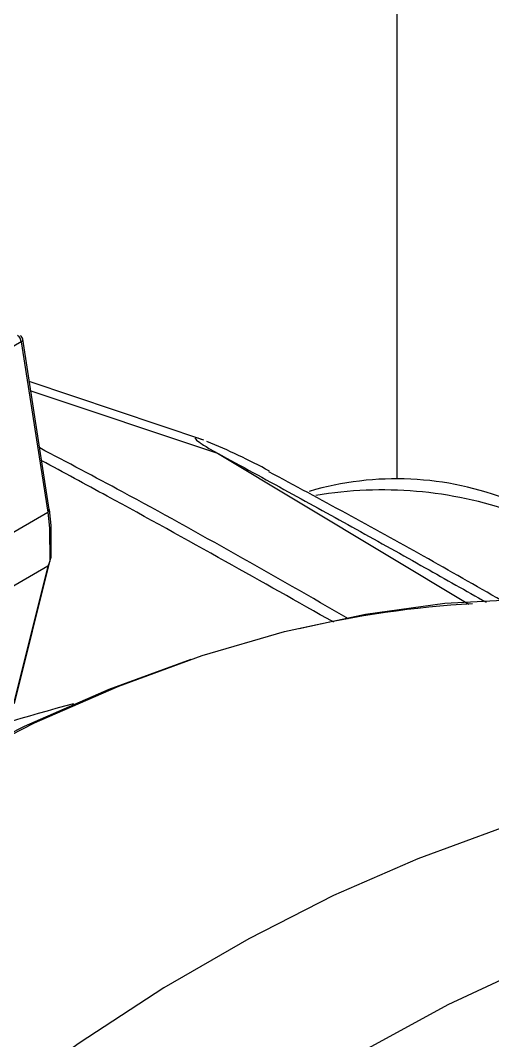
# Model space of a CAD drawing. Extents: x 7 to 135, y 3 to 97.
# Drawn here: x 17.218 to 18.111, y 78.97 to 80.901 of the extents above; entities that cross this region are included whole.
import ezdxf

# ---------------------------------------------------------------- set-up
doc = ezdxf.new("R2010")
doc.units = 0
doc.header["$MEASUREMENT"] = 0
doc.layers.add('OBJECT', color=7, linetype='CONTINUOUS')

msp = doc.modelspace()

# ---------------------------------------------------------------- linework, layer by layer
at = {"layer": 'OBJECT'}
for p, q in [((17.9304, 80.0334), (17.9304, 84.5112)), ((17.2192, 80.2925), (17.1387, 80.2459)), ((17.2192, 80.2925), (17.2695, 79.9702)), ((17.2723, 79.9754), (17.222, 80.2977)), ((17.5649, 80.1066), (17.2345, 80.2177)), ((17.2373, 80.1999), (17.5905, 80.0819)), ((17.5905, 80.0819), (18.0662, 79.7965)), ((17.1882, 79.9231), (17.2695, 79.9701)), ((17.2695, 79.9701), (17.2729, 79.9401)), ((17.2758, 79.945), (17.2724, 79.9753)), ((17.2729, 79.9401), (17.273, 79.8769)), ((17.2759, 79.8873), (17.2759, 79.9446)), ((17.2067, 79.6084), (17.2755, 79.8845)), ((17.2693, 79.868), (17.1883, 79.8211)), ((17.2693, 79.868), (17.2045, 79.6078))]:
    msp.add_line(p, q, dxfattribs=at)
at = {"layer": 'OBJECT', "flags": 128}
for points in [[(15.7003, 78.2877), (15.8418, 78.457), (15.9877, 78.6186), (16.1374, 78.772), (16.2904, 78.9166), (16.4461, 79.0519), (16.6038, 79.1772), (16.7631, 79.2923), (16.9234, 79.3966), (17.0839, 79.4897), (17.2442, 79.5714), (17.4036, 79.6412), (17.5615, 79.699), (17.7174, 79.7445), (17.8706, 79.7775), (18.0206, 79.798), (18.1668, 79.8058), (18.3086, 79.8009)], [(15.6713, 78.2711), (15.8136, 78.4418), (15.9603, 78.6049), (16.1109, 78.7597), (16.2649, 78.9055), (16.4216, 79.0419), (16.5804, 79.1683), (16.7408, 79.2843), (16.9021, 79.3894), (17.0638, 79.4832), (17.2252, 79.5653), (17.3857, 79.6355), (17.5408, 79.6922)], [(18.8743, 79.4744), (18.7324, 79.4792), (18.5862, 79.4714), (18.4362, 79.451), (18.283, 79.4179), (18.1272, 79.3724), (17.9693, 79.3146), (17.8099, 79.2448), (17.6496, 79.1632), (17.489, 79.07), (17.3288, 78.9657), (17.1695, 78.8507), (17.0117, 78.7253), (16.8561, 78.59), (16.7031, 78.4455), (16.5534, 78.2921), (16.4075, 78.1304), (16.266, 77.9611)], [(16.4793, 77.6893), (16.5944, 77.8344), (16.7414, 78.007), (16.8929, 78.1713), (17.0483, 78.3266), (17.207, 78.4724), (17.3683, 78.6079), (17.5316, 78.7328), (17.6963, 78.8465), (17.8617, 78.9485), (18.0271, 79.0384), (18.1919, 79.1158), (18.3553, 79.1806), (18.5169, 79.2323), (18.6758, 79.2708), (18.8315, 79.296), (18.9833, 79.3076), (19.1306, 79.3058), (19.2538, 79.2933)]]:
    msp.add_lwpolyline(points, dxfattribs=at)
at = {"layer": 'OBJECT'}
for centre, radius, start, end in [((17.2038, 80.2913), 0.0155, 4.5789, 56.9589), ((17.2122, 80.2961), 0.01, 8.8717, 56.9373), ((17.2164, 80.2974), 0.00569, 300.2104, 2.7457), ((17.1279, 79.02), 1.171, 61.3895, 67.8024), ((17.9288, 79.4517), 0.5817, 68.1865, 106.442), ((17.9024, 79.2589), 0.7535, 70.5975, 99.6002), ((18.1831, 77.8802), 1.92, 93.2844, 103.1927), ((17.8558, 77.4842), 2.1902, 104.2149, 111.4259)]:
    msp.add_arc(centre, radius, start, end, dxfattribs=at)
for centre, major_axis, ratio, start_param, end_param in [((17.2624, 79.974), (0.00991, 0.00134), 0.628008, 5.421522, 6.295999), ((17.2458, 80.1192), (-0.0235, 0.1492), 0.050866, 3.16121, 3.167564), ((17.2659, 79.9442), (0.00999, 0.00058), 0.612059, 5.46257, 6.317775), ((17.3036, 80.0385), (0.0345, 0.1706), 0.036378, 3.173769, 3.474439)]:
    msp.add_ellipse(centre, major_axis=major_axis, ratio=ratio, start_param=start_param, end_param=end_param, dxfattribs=at)
for points, knots in [([(17.5603, 80.1078), (17.558, 80.1086), (17.5496, 80.1117), (17.5468, 80.1104), (17.5537, 80.1038), (17.5705, 80.0931), (17.5849, 80.085), (17.5905, 80.0819)], [0, 0, 0, 0, 0.099603, 0.349779, 0.610366, 0.848721, 1, 1, 1, 1]), ([(17.8386, 79.7685), (17.6966, 79.8499), (17.5035, 79.9605), (17.3064, 80.0643), (17.2542, 80.0918)], [0, 0, 0, 0, 0.734925, 1, 1, 1, 1]), ([(17.5905, 80.0819), (17.6352, 80.0576), (17.723, 80.0098), (17.8541, 79.9374), (17.9791, 79.8677), (18.0605, 79.8216), (18.0989, 79.7998)], [0, 0, 0, 0, 0.260688, 0.512234, 0.770129, 1, 1, 1, 1]), ([(17.8106, 79.7619), (17.7423, 79.8004), (17.5998, 79.8807), (17.4156, 79.9826), (17.2992, 80.0454), (17.2579, 80.0677)], [0, 0, 0, 0, 0.371933, 0.777044, 1, 1, 1, 1]), ([(18.1283, 79.8028), (18.0791, 79.831), (17.9336, 79.9146), (17.7857, 79.9941), (17.6878, 80.0468)], [0, 0, 0, 0, 0.3377467, 1, 1, 1, 1]), ([(17.273, 79.8769), (17.2735, 79.8784), (17.2744, 79.8811), (17.2757, 79.8847), (17.2758, 79.8865), (17.2758, 79.8873)], [0, 0, 0, 0, 0.447208, 0.758019, 1, 1, 1, 1])]:
    msp.add_open_spline(points, degree=3, knots=knots, dxfattribs=at)

doc.saveas('drawing.dxf')
